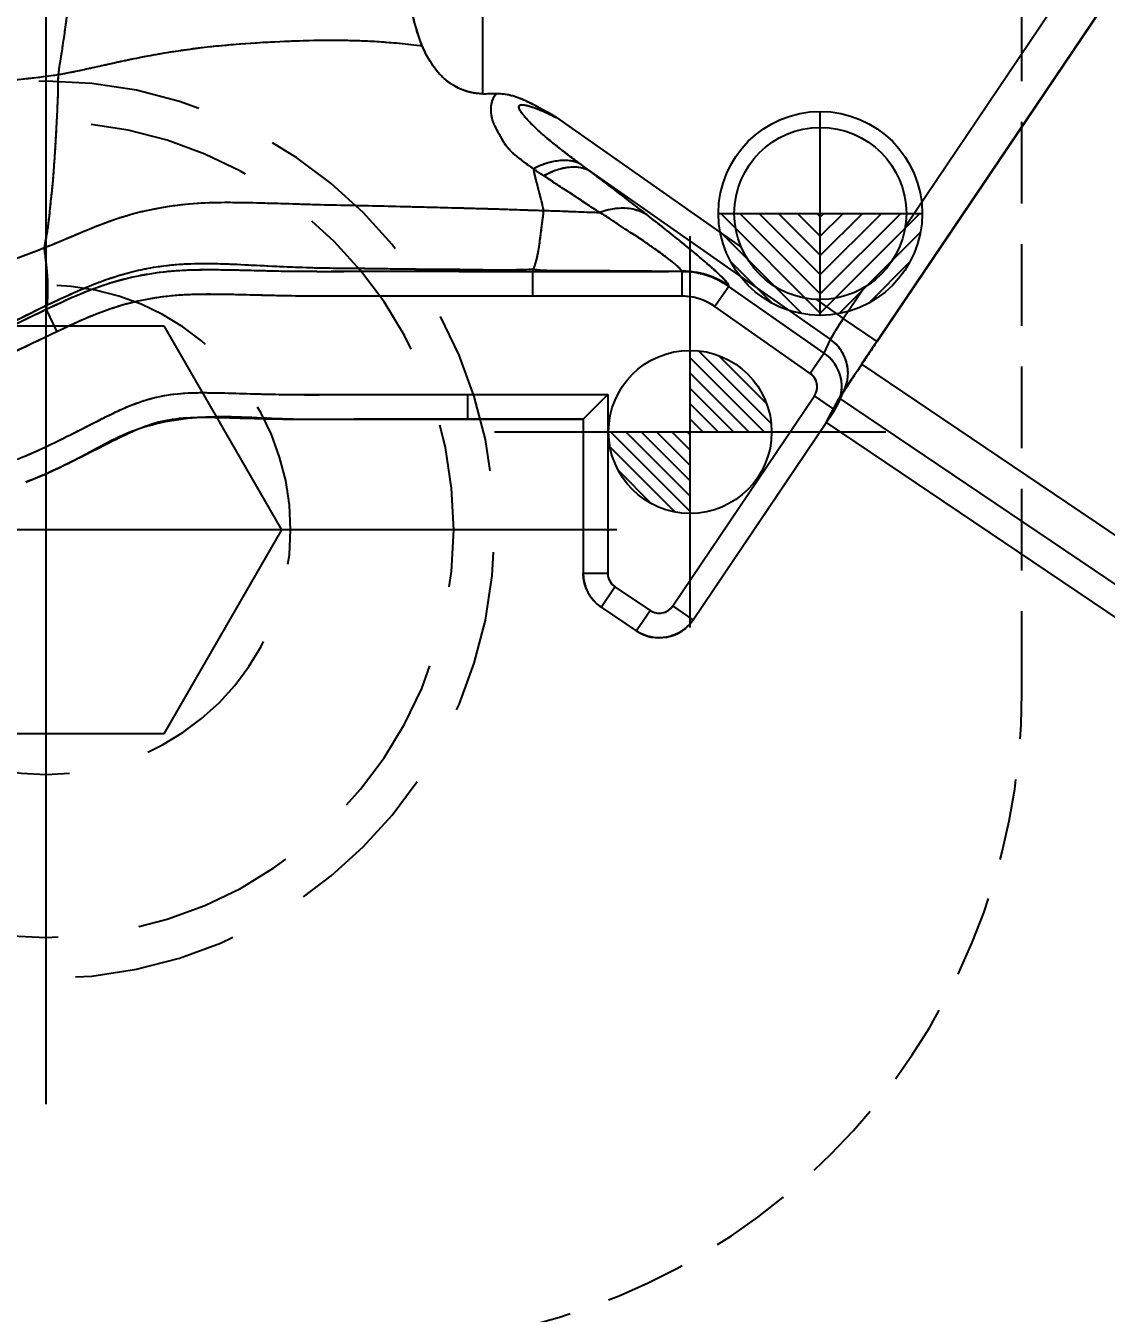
# Model space of a CAD drawing. Header units: millimetres. Extents: x 23075 to 24509, y -21593 to -20579.
# Drawn here: x 23727.91 to 23741.16, y -20974.49 to -20958.71 of the extents above; entities that cross this region are included whole.
import ezdxf

# ---------------------------------------------------------------- set-up
doc = ezdxf.new("R2010")
doc.units = ezdxf.units.MM
doc.header["$LTSCALE"] = 8
for name, pattern in [('CENTER', [2, 1.25, -0.25, 0.25, -0.25]), ('CENTER2', [1.125, 0.75, -0.125, 0.125, -0.125]), ('HIDDEN', [0.375, 0.25, -0.125]), ('HIDDEN2', [0.1875, 0.125, -0.0625])]:
    doc.linetypes.add(name, pattern=pattern)
doc.layers.get('DEFPOINTS').update_dxf_attribs({"color": 6})
for name, color, linetype in [('Cav-cor', 30, 'Continuous'), ('PIN', 5, 'Continuous'), ('PRODUCT', 1, 'Continuous'), ('SCREW', 52, 'HIDDEN')]:
    doc.layers.add(name, color=color, linetype=linetype)
doc.layers.add('dim', color=3, linetype='Continuous', lineweight=15)
doc.styles.get("Standard").update_dxf_attribs({"font": 'txt.shx', "width": 0.8, "bigfont": 'chineset.shx'})
doc.dimstyles.new('ISO-25', dxfattribs={"dimtxt": 5, "dimasz": 4, "dimexe": 0.3, "dimexo": 0.3, "dimtad": 0, "dimzin": 1, "dimdsep": 46, "dimtxsty": 'Standard', "dimcen": 0, "dimclrd": 3, "dimclre": 3, "dimclrt": 3, "dimazin": 0, "dimtfac": 1, "dimtofl": 0, "dimtmove": 0, "dimatfit": 0, "dimfxl": 0, "dimarcsym": 0})

# ---------------------------------------------------------------- blocks, each defined once
blk = doc.blocks.new('*D27550')
at = {"layer": 'DEFPOINTS', "color": 0}
for p in [(23672.156, -20963.885), (23872.156, -20963.885), (23872.156, -21079.036)]:
    blk.add_point(p, dxfattribs=at)
at = {"layer": 'dim', "color": 3, "lineweight": -2}
for p, q in [((23672.156, -20964.185), (23672.156, -21079.336)), ((23872.156, -20964.185), (23872.156, -21079.336)), ((23676.156, -21079.036), (23762.865, -21079.036)), ((23868.156, -21079.036), (23781.448, -21079.036))]:
    blk.add_line(p, q, dxfattribs=at)
at = {"layer": 'dim', "color": 3}
for points in [[(23676.156, -21078.37), (23676.156, -21079.703), (23672.156, -21079.036)], [(23868.156, -21079.703), (23868.156, -21078.37), (23872.156, -21079.036)]]:
    blk.add_solid(points, dxfattribs=at)
at = {"layer": 'dim', "color": 3, "insert": (23772.156, -21079.036), "char_height": 5, "attachment_point": 5}
blk.add_mtext('200.00', dxfattribs=at)
blk = doc.blocks.new('20100512.182342')
at = {"linetype": 'HIDDEN'}
blk.add_circle((0, 0), 5.5, dxfattribs=at)
at = {"layer": 'SCREW', "linetype": 'CENTER', "ltscale": 5}
for p, q in [((0, -7.042), (0, 7.042)), ((-7, 0), (7, 0))]:
    blk.add_line(p, q, dxfattribs=at)
at = {"layer": 'SCREW', "linetype": 'Continuous'}
blk.add_lwpolyline([(-1.443, 2.5), (-2.887, 0), (-1.443, -2.5), (1.443, -2.5), (2.887, 0), (1.443, 2.5)], close=True, dxfattribs=at)
at = {"layer": 'SCREW'}
for radius in [5, 3]:
    blk.add_circle((0, 0), radius, dxfattribs=at)

msp = doc.modelspace()

# ---------------------------------------------------------------- hatches: boundary and pattern name
at = {"layer": 'PIN', "linetype": 'CENTER2'}
h = msp.add_hatch(dxfattribs=at)
h.set_pattern_fill('ANSI31', color=4, scale=1.333333, angle=90, style=0)
h.set_pattern_definition([(135, (23966.11667, -20617.69893), (-0.11785113, -0.11785113), [])])
h.paths.add_polyline_path([(23737.653, -20961.006), (23736.403, -20961.006, 0.414214), (23737.653, -20962.256)])
h = msp.add_hatch(dxfattribs=at)
h.set_pattern_fill('ANSI31', color=4, scale=1.333333, angle=90, style=0)
h.set_pattern_definition([(45, (23509.1903, -20617.69893), (0.11785113, -0.11785113), [])])
h.paths.add_polyline_path([(23737.653, -20961.006), (23738.903, -20961.006, -0.414214), (23737.653, -20962.256)])
h = msp.add_hatch(dxfattribs=at)
h.set_pattern_fill('ANSI31', color=181, scale=1.066667, angle=90, style=0)
h.set_pattern_definition([(135, (23918.82704, -20689.03976), (-0.094280904, -0.094280904), [])])
h.paths.add_polyline_path([(23736.056, -20963.685), (23735.056, -20963.685, 0.414214), (23736.056, -20964.685)])
h.paths.add_polyline_path([(23736.056, -20962.685), (23736.056, -20963.685), (23737.056, -20963.685, 0.414214)])

# ---------------------------------------------------------------- linework, layer by layer
at = {"linetype": 'HIDDEN2'}
msp.add_lwpolyline([(23740.125, -20966.885), (23740.125, -20952.885, 0.414214), (23732.125, -20944.885), (23708.125, -20944.885, 0.414214), (23700.125, -20952.885), (23700.125, -20966.885, 0.414214), (23708.125, -20974.885), (23732.125, -20974.885, 0.414214)], format="xyb", close=True, dxfattribs=at)
at = {"layer": 'Cav-cor', "color": 241}
for p, q in [((23738.697, -20961.163), (23744.242, -20952.942)), ((23744.658, -20953.223), (23738.16, -20962.856)), ((23733.51, -20954.24), (23733.51, -20959.547)), ((23732.74, -20958.947), (23732.767, -20958.95)), ((23734.416, -20959.832), (23736.682, -20961.418)), ((23734.834, -20960.492), (23737.778, -20962.553)), ((23734.121, -20961.721), (23734.122, -20962.022)), ((23735.953, -20961.72), (23735.953, -20961.714)), ((23735.953, -20961.72), (23735.954, -20962.021)), ((23736.532, -20961.902), (23736.36, -20962.148)), ((23737.702, -20962.72), (23736.532, -20961.902)), ((23737.934, -20962.295), (23738.191, -20961.914)), ((23737.598, -20962.059), (23737.934, -20962.295)), ((23728.159, -20962.186), (23728.29, -20962.457)), ((23737.529, -20962.967), (23736.36, -20962.148)), ((23738.35, -20962.576), (23737.934, -20962.295)), ((23737.702, -20962.72), (23737.778, -20962.553)), ((23737.702, -20962.72), (23737.529, -20962.967)), ((23738.16, -20962.856), (23742.35, -20965.682)), ((23733.331, -20963.529), (23733.331, -20963.227)), ((23733.331, -20963.227), (23735.046, -20963.227)), ((23734.744, -20963.529), (23735.046, -20963.227)), ((23735.046, -20963.227), (23735.046, -20965.417)), ((23735.843, -20965.819), (23737.58, -20963.244)), ((23737.758, -20963.364), (23737.58, -20963.244)), ((23737.725, -20963.569), (23737.885, -20963.271)), ((23737.885, -20963.271), (23742.071, -20966.095)), ((23733.331, -20963.529), (23734.744, -20963.529)), ((23734.744, -20963.529), (23734.744, -20965.417)), ((23736.093, -20965.988), (23737.725, -20963.569)), ((23737.725, -20963.569), (23742.162, -20966.562)), ((23734.744, -20965.417), (23735.046, -20965.417)), ((23734.966, -20965.834), (23735.134, -20965.584)), ((23735.134, -20965.584), (23735.564, -20965.874)), ((23734.966, -20965.834), (23735.395, -20966.123)), ((23735.396, -20966.124), (23735.564, -20965.874)), ((23736.093, -20965.988), (23735.843, -20965.819))]:
    msp.add_line(p, q, dxfattribs=at)
msp.add_circle((23737.653, -20961.006), 1.055, dxfattribs=at)
for centre, radius, start, end in [((23740.853, -20952.048), 10.37, 233.5875, 234.5143), ((23735.958, -20962.719), 1.005, 55.2101, 90.2736), ((23735.957, -20962.725), 1.004, 55.0277, 90.1923), ((23735.957, -20962.723), 0.702, 54.9892, 90.1938), ((23737.491, -20962.965), 0.502, 335.4858, 55.0712), ((23737.413, -20963.132), 0.503, 346.4912, 55.0195), ((23737.413, -20963.132), 0.201, 325.9654, 54.9555), ((23735.247, -20965.417), 0.503, 179.9984, 236.0202), ((23735.247, -20965.417), 0.201, 179.9839, 235.9654), ((23735.676, -20965.707), 0.201, 236.0478, 326.0464), ((23735.676, -20965.707), 0.503, 235.969, 326.0402)]:
    msp.add_arc(centre, radius, start, end, dxfattribs=at)
msp.add_ellipse((23738.164, -20962.858), major_axis=(0.28, 0.415), ratio=0.008727, start_param=-4.712389, end_param=-3.228859, dxfattribs=at)
for points, knots in [([(23728.309, -20959.303), (23728.316, -20959.239), (23728.337, -20959.111), (23728.367, -20958.918), (23728.395, -20958.722), (23728.421, -20958.524), (23728.444, -20958.323), (23728.462, -20958.119), (23728.476, -20957.913), (23728.487, -20957.706), (23728.496, -20957.496), (23728.503, -20957.285), (23728.51, -20957.073), (23728.519, -20956.859), (23728.525, -20956.645), (23728.534, -20956.431), (23728.543, -20956.217), (23728.55, -20956.075), (23728.556, -20956.003)], [0, 0, 0, 0, 0.058231, 0.117432, 0.177214, 0.237484, 0.29853, 0.360265, 0.422594, 0.485418, 0.54865, 0.612461, 0.676756, 0.741307, 0.806016, 0.870772, 0.93495, 1, 1, 1, 1]), ([(23732.64, -20958.529), (23732.655, -20958.601), (23732.69, -20958.744), (23732.738, -20958.883), (23732.767, -20958.95)], [0, 0, 0, 0, 0.503553, 1, 1, 1, 1]), ([(23728.309, -20959.303), (23728.478, -20959.274), (23728.731, -20959.217), (23729.072, -20959.141), (23729.337, -20959.087), (23729.609, -20959.037), (23729.887, -20958.994), (23730.169, -20958.959), (23730.549, -20958.924), (23731.025, -20958.894), (23731.597, -20958.878), (23732.17, -20958.888), (23732.55, -20958.924), (23732.74, -20958.947)], [0, 0, 0, 0, 0.115072, 0.173946, 0.234492, 0.296554, 0.359642, 0.42338, 0.487455, 0.615637, 0.743809, 0.871956, 1, 1, 1, 1]), ([(23733.51, -20959.539), (23733.423, -20959.539), (23733.25, -20959.503), (23733.033, -20959.364), (23732.875, -20959.17), (23732.8, -20959.025), (23732.767, -20958.95)], [0, 0, 0, 0, 0.261452, 0.512616, 0.756816, 1, 1, 1, 1]), ([(23721.82, -20960.126), (23721.955, -20960.112), (23722.228, -20960.083), (23722.636, -20960.028), (23723.046, -20959.966), (23723.595, -20959.886), (23724.146, -20959.807), (23724.698, -20959.729), (23725.249, -20959.649), (23725.937, -20959.558), (23726.623, -20959.485), (23727.163, -20959.428), (23727.555, -20959.388), (23727.937, -20959.351), (23728.187, -20959.323), (23728.309, -20959.303)], [0, 0, 0, 0, 0.062397, 0.125489, 0.188884, 0.252547, 0.380159, 0.444049, 0.507912, 0.635573, 0.762415, 0.824286, 0.884573, 0.943118, 1, 1, 1, 1]), ([(23728.138, -20961.425), (23728.141, -20961.391), (23728.157, -20961.32), (23728.176, -20961.213), (23728.19, -20961.099), (23728.204, -20960.981), (23728.216, -20960.859), (23728.23, -20960.734), (23728.242, -20960.605), (23728.255, -20960.425), (23728.272, -20960.192), (23728.285, -20959.954), (23728.294, -20959.759), (23728.302, -20959.61), (23728.305, -20959.457), (23728.306, -20959.355), (23728.309, -20959.303)], [0, 0, 0, 0, 0.048948, 0.100873, 0.154374, 0.209982, 0.267802, 0.326844, 0.387602, 0.450635, 0.580703, 0.716418, 0.785637, 0.855703, 0.927182, 1, 1, 1, 1]), ([(23733.677, -20959.539), (23733.649, -20959.539), (23733.593, -20959.535), (23733.538, -20959.547), (23733.51, -20959.547)], [0, 0, 0, 0, 0.500011, 1, 1, 1, 1]), ([(23734.133, -20960.459), (23734.093, -20960.432), (23734.034, -20960.388), (23733.958, -20960.328), (23733.882, -20960.268), (23733.812, -20960.201), (23733.762, -20960.122), (23733.72, -20960.042), (23733.674, -20959.963), (23733.637, -20959.879), (23733.62, -20959.811), (23733.612, -20959.742), (23733.617, -20959.671), (23733.637, -20959.601), (23733.662, -20959.559), (23733.677, -20959.539)], [0, 0, 0, 0, 0.12863, 0.19321, 0.258132, 0.384963, 0.445681, 0.50527, 0.625808, 0.686703, 0.747638, 0.808819, 0.870686, 0.934068, 1, 1, 1, 1]), ([(23734.416, -20959.832), (23734.358, -20959.797), (23734.243, -20959.729), (23734.064, -20959.636), (23733.878, -20959.557), (23733.743, -20959.539), (23733.677, -20959.539)], [0, 0, 0, 0, 0.250193, 0.500376, 0.750353, 1, 1, 1, 1]), ([(23734.698, -20960.393), (23734.647, -20960.355), (23734.57, -20960.298), (23734.469, -20960.219), (23734.394, -20960.159), (23734.32, -20960.099), (23734.247, -20960.037), (23734.176, -20959.973), (23734.119, -20959.918), (23734.074, -20959.872), (23734.042, -20959.838), (23734.016, -20959.808), (23733.997, -20959.783), (23733.983, -20959.764), (23733.971, -20959.744), (23733.96, -20959.724), (23733.954, -20959.702), (23733.961, -20959.678), (23733.986, -20959.673), (23734.017, -20959.674), (23734.073, -20959.686), (23734.15, -20959.711), (23734.241, -20959.747), (23734.329, -20959.787), (23734.387, -20959.817), (23734.416, -20959.832)], [0, 0, 0, 0, 0.125531, 0.188279, 0.251027, 0.313741, 0.376305, 0.43864, 0.500846, 0.531905, 0.56291, 0.593822, 0.609189, 0.624473, 0.639673, 0.654721, 0.669479, 0.683326, 0.698292, 0.714141, 0.745524, 0.809037, 0.872668, 0.936328, 1, 1, 1, 1]), ([(23734.698, -20960.393), (23734.619, -20960.358), (23734.473, -20960.347), (23734.283, -20960.392), (23734.183, -20960.434), (23734.133, -20960.459)], [0, 0, 0, 0, 0.44626, 0.709854, 1, 1, 1, 1]), ([(23734.257, -20960.97), (23734.254, -20960.93), (23734.23, -20960.849), (23734.199, -20960.725), (23734.166, -20960.595), (23734.144, -20960.505), (23734.133, -20960.459)], [0, 0, 0, 0, 0.231095, 0.475167, 0.731831, 1, 1, 1, 1]), ([(23734.834, -20960.492), (23734.798, -20960.47), (23734.712, -20960.439), (23734.57, -20960.436), (23734.415, -20960.471), (23734.314, -20960.517), (23734.263, -20960.545)], [0, 0, 0, 0, 0.211773, 0.444454, 0.706714, 1, 1, 1, 1]), ([(23734.948, -20960.994), (23734.919, -20960.977), (23734.863, -20960.942), (23734.78, -20960.887), (23734.698, -20960.831), (23734.584, -20960.756), (23734.436, -20960.664), (23734.322, -20960.583), (23734.263, -20960.545)], [0, 0, 0, 0, 0.120302, 0.241567, 0.363808, 0.487922, 0.741906, 1, 1, 1, 1]), ([(23735.529, -20961.025), (23735.475, -20960.982), (23735.244, -20960.803), (23735.011, -20960.626), (23734.834, -20960.492)], [0, 0, 0, 0, 0.237549, 1, 1, 1, 1]), ([(23728.138, -20961.425), (23728.255, -20961.379), (23728.487, -20961.28), (23728.779, -20961.158), (23729.017, -20961.071), (23729.261, -20960.997), (23729.576, -20960.927), (23729.961, -20960.878), (23730.351, -20960.867), (23730.742, -20960.875), (23731.133, -20960.886), (23731.523, -20960.899), (23731.914, -20960.907), (23732.305, -20960.914), (23732.695, -20960.925), (23733.086, -20960.935), (23733.477, -20960.945), (23733.868, -20960.957), (23734.128, -20960.967), (23734.257, -20960.97)], [0, 0, 0, 0, 0.060915, 0.121969, 0.152554, 0.183313, 0.245389, 0.307912, 0.370718, 0.433691, 0.496637, 0.559593, 0.622528, 0.685444, 0.748364, 0.81128, 0.874215, 0.9375, 1, 1, 1, 1]), ([(23734.139, -20961.688), (23734.139, -20961.682), (23734.144, -20961.668), (23734.151, -20961.646), (23734.159, -20961.62), (23734.172, -20961.578), (23734.186, -20961.517), (23734.201, -20961.433), (23734.215, -20961.336), (23734.226, -20961.246), (23734.237, -20961.168), (23734.244, -20961.106), (23734.253, -20961.04), (23734.259, -20960.994), (23734.257, -20960.97)], [0, 0, 0, 0, 0.025471, 0.058037, 0.095813, 0.138631, 0.238331, 0.354466, 0.488212, 0.644293, 0.725561, 0.811174, 0.903128, 1, 1, 1, 1]), ([(23734.257, -20960.97), (23734.316, -20960.972), (23734.546, -20960.98), (23734.776, -20960.989), (23734.948, -20960.994)], [0, 0, 0, 0, 0.25598, 1, 1, 1, 1]), ([(23735.529, -20961.025), (23735.49, -20961.001), (23735.403, -20960.962), (23735.204, -20960.929), (23735.047, -20960.958), (23734.948, -20960.994)], [0, 0, 0, 0, 0.230247, 0.471251, 1, 1, 1, 1]), ([(23735.953, -20961.714), (23735.953, -20961.711), (23735.949, -20961.706), (23735.939, -20961.694), (23735.922, -20961.675), (23735.896, -20961.649), (23735.862, -20961.618), (23735.818, -20961.583), (23735.765, -20961.545), (23735.706, -20961.503), (23735.644, -20961.453), (23735.573, -20961.406), (23735.498, -20961.353), (23735.417, -20961.297), (23735.295, -20961.224), (23735.141, -20961.117), (23735.014, -20961.035), (23734.948, -20960.994)], [0, 0, 0, 0, 0.006175, 0.014861, 0.037785, 0.067604, 0.104461, 0.149532, 0.203073, 0.262437, 0.324802, 0.394752, 0.46905, 0.547197, 0.632934, 0.812331, 1, 1, 1, 1]), ([(23736.531, -20961.894), (23736.529, -20961.887), (23736.521, -20961.872), (23736.493, -20961.836), (23736.436, -20961.776), (23736.344, -20961.69), (23736.224, -20961.586), (23736.08, -20961.464), (23735.913, -20961.328), (23735.727, -20961.18), (23735.596, -20961.077), (23735.529, -20961.025)], [0, 0, 0, 0, 0.014904, 0.037564, 0.104922, 0.199728, 0.321192, 0.463866, 0.62561, 0.807853, 1, 1, 1, 1]), ([(23721.673, -20963.459), (23721.802, -20963.407), (23722.059, -20963.303), (23722.443, -20963.143), (23722.829, -20962.981), (23723.351, -20962.774), (23723.882, -20962.583), (23724.421, -20962.409), (23724.968, -20962.247), (23725.526, -20962.117), (23726.086, -20962), (23726.506, -20961.911), (23726.923, -20961.81), (23727.336, -20961.702), (23727.742, -20961.577), (23728.007, -20961.477), (23728.138, -20961.425)], [0, 0, 0, 0, 0.061153, 0.122432, 0.183947, 0.245805, 0.370531, 0.433243, 0.496162, 0.622541, 0.685854, 0.749119, 0.812216, 0.875195, 0.937713, 1, 1, 1, 1]), ([(23728.167, -20962.128), (23728.169, -20962.113), (23728.174, -20962.08), (23728.177, -20962.025), (23728.179, -20961.959), (23728.179, -20961.881), (23728.176, -20961.789), (23728.168, -20961.704), (23728.159, -20961.627), (23728.153, -20961.564), (23728.143, -20961.497), (23728.137, -20961.45), (23728.138, -20961.425)], [0, 0, 0, 0, 0.063324, 0.141154, 0.235997, 0.34504, 0.472914, 0.624944, 0.709706, 0.800078, 0.896176, 1, 1, 1, 1]), ([(23728.167, -20962.128), (23728.282, -20962.078), (23728.453, -20961.996), (23728.684, -20961.896), (23728.921, -20961.805), (23729.224, -20961.712), (23729.598, -20961.641), (23729.977, -20961.616), (23730.356, -20961.622), (23730.735, -20961.642), (23731.114, -20961.661), (23731.493, -20961.674), (23731.872, -20961.678), (23732.252, -20961.681), (23732.631, -20961.689), (23733.01, -20961.688), (23733.389, -20961.694), (23733.766, -20961.7), (23734.015, -20961.695), (23734.139, -20961.688)], [0, 0, 0, 0, 0.062181, 0.093571, 0.124953, 0.187648, 0.250279, 0.31289, 0.375494, 0.438087, 0.500691, 0.563292, 0.625898, 0.688509, 0.751119, 0.813735, 0.876348, 0.938941, 1, 1, 1, 1]), ([(23734.121, -20961.721), (23733.869, -20961.723), (23733.366, -20961.72), (23732.611, -20961.72), (23731.856, -20961.72), (23731.1, -20961.722), (23730.346, -20961.696), (23729.589, -20961.7), (23728.845, -20961.866), (23728.386, -20962.076), (23728.159, -20962.186)], [0, 0, 0, 0, 0.125006, 0.250012, 0.375017, 0.500018, 0.625026, 0.750027, 0.874986, 1, 1, 1, 1]), ([(23734.121, -20961.721), (23734.122, -20961.719), (23734.131, -20961.71), (23734.136, -20961.698), (23734.139, -20961.688)], [0, 0, 0, 0, 0.213925, 1, 1, 1, 1]), ([(23735.953, -20961.72), (23735.724, -20961.721), (23735.381, -20961.721), (23734.922, -20961.721), (23734.541, -20961.722), (23734.273, -20961.721), (23734.121, -20961.721)], [0, 0, 0, 0, 0.375, 0.5625, 0.75, 1, 1, 1, 1]), ([(23734.139, -20961.688), (23734.163, -20961.694), (23734.219, -20961.701), (23734.314, -20961.705), (23734.423, -20961.706), (23734.58, -20961.705), (23734.778, -20961.705), (23735.013, -20961.707), (23735.247, -20961.71), (23735.561, -20961.713), (23735.796, -20961.713), (23735.953, -20961.714)], [0, 0, 0, 0, 0.040999, 0.094134, 0.155715, 0.221833, 0.354013, 0.482469, 0.610892, 0.740749, 1, 1, 1, 1]), ([(23721.917, -20964.942), (23722.032, -20964.857), (23722.266, -20964.689), (23722.621, -20964.445), (23722.984, -20964.214), (23723.485, -20963.933), (23724.008, -20963.693), (23724.545, -20963.489), (23724.953, -20963.348), (23725.364, -20963.218), (23725.777, -20963.095), (23726.188, -20962.964), (23726.596, -20962.823), (23726.999, -20962.671), (23727.33, -20962.533), (23727.592, -20962.414), (23727.849, -20962.289), (23728.039, -20962.192), (23728.167, -20962.128)], [0, 0, 0, 0, 0.062597, 0.125066, 0.187493, 0.24998, 0.374975, 0.437557, 0.500131, 0.5627, 0.625292, 0.687888, 0.750456, 0.812993, 0.875503, 0.906712, 0.937872, 1, 1, 1, 1]), ([(23728.159, -20962.186), (23728.16, -20962.183), (23728.162, -20962.176), (23728.165, -20962.157), (23728.166, -20962.14), (23728.167, -20962.128)], [0, 0, 0, 0, 0.138289, 0.356479, 1, 1, 1, 1]), ([(23734.122, -20962.022), (23733.876, -20962.023), (23733.384, -20962.022), (23732.645, -20962.019), (23731.907, -20962.021), (23731.168, -20962.022), (23730.431, -20962), (23729.814, -20961.993), (23729.326, -20962.067), (23728.849, -20962.195), (23728.512, -20962.35), (23728.29, -20962.457)], [0, 0, 0, 0, 0.124979, 0.249955, 0.374942, 0.499913, 0.62489, 0.74988, 0.812441, 0.87501, 1, 1, 1, 1]), ([(23735.954, -20962.021), (23735.802, -20962.022), (23735.496, -20962.021), (23735.038, -20962.022), (23734.58, -20962.022), (23734.275, -20962.022), (23734.122, -20962.022)], [0, 0, 0, 0, 0.25, 0.5, 0.75, 1, 1, 1, 1]), ([(23728.159, -20962.186), (23728.03, -20962.248), (23727.773, -20962.372), (23727.383, -20962.551), (23726.988, -20962.718), (23726.585, -20962.864), (23726.177, -20962.996), (23725.629, -20963.16), (23724.943, -20963.364), (23724.133, -20963.647), (23723.482, -20963.946), (23722.981, -20964.222), (23722.496, -20964.525), (23722.146, -20964.774), (23721.916, -20964.943)], [0, 0, 0, 0, 0.062517, 0.125043, 0.1875, 0.249915, 0.312384, 0.374923, 0.500017, 0.624946, 0.749972, 0.812505, 0.875016, 1, 1, 1, 1]), ([(23737.778, -20962.553), (23737.778, -20962.55), (23737.783, -20962.542), (23737.792, -20962.526), (23737.806, -20962.501), (23737.825, -20962.469), (23737.849, -20962.431), (23737.885, -20962.372), (23737.914, -20962.326), (23737.934, -20962.295)], [0, 0, 0, 0, 0.028361, 0.091397, 0.186968, 0.311658, 0.460988, 0.629602, 1, 1, 1, 1]), ([(23728.29, -20962.457), (23728.034, -20962.58), (23727.651, -20962.764), (23727.129, -20962.986), (23726.73, -20963.133), (23726.325, -20963.265), (23725.782, -20963.429), (23725.102, -20963.63), (23724.297, -20963.907), (23723.649, -20964.198), (23723.152, -20964.471), (23722.67, -20964.77), (23722.323, -20965.017), (23722.095, -20965.185)], [0, 0, 0, 0, 0.125042, 0.187504, 0.249922, 0.312387, 0.37492, 0.500006, 0.62494, 0.749971, 0.81249, 0.874984, 1, 1, 1, 1]), ([(23727.8, -20964.019), (23727.911, -20963.977), (23728.129, -20963.882), (23728.448, -20963.724), (23728.713, -20963.589), (23728.925, -20963.482), (23729.085, -20963.405), (23729.25, -20963.336), (23729.476, -20963.262), (23729.769, -20963.207), (23730.126, -20963.201), (23730.482, -20963.211), (23730.838, -20963.222), (23731.194, -20963.229), (23731.55, -20963.229), (23732.025, -20963.225), (23732.619, -20963.227), (23733.094, -20963.227), (23733.331, -20963.227)], [0, 0, 0, 0, 0.062486, 0.125008, 0.187485, 0.218758, 0.250031, 0.281273, 0.312556, 0.375075, 0.437583, 0.50011, 0.562576, 0.625068, 0.687559, 0.750047, 0.875023, 1, 1, 1, 1]), ([(23727.907, -20964.301), (23728.015, -20964.26), (23728.23, -20964.168), (23728.543, -20964.014), (23728.854, -20963.855), (23729.166, -20963.698), (23729.49, -20963.561), (23729.837, -20963.505), (23730.187, -20963.504), (23730.536, -20963.515), (23730.885, -20963.525), (23731.235, -20963.53), (23731.584, -20963.53), (23731.933, -20963.527), (23732.283, -20963.528), (23732.749, -20963.528), (23733.098, -20963.529), (23733.331, -20963.529)], [0, 0, 0, 0, 0.062501, 0.125002, 0.187504, 0.249998, 0.31251, 0.374996, 0.437496, 0.499997, 0.562497, 0.624997, 0.687498, 0.749998, 0.812499, 0.874999, 1, 1, 1, 1])]:
    msp.add_open_spline(points, degree=3, knots=knots, dxfattribs=at)
for points in [[(23734.263, -20960.545), (23734.219, -20960.517), (23734.176, -20960.489), (23734.133, -20960.459)], [(23736.532, -20961.902), (23736.532, -20961.899), (23736.532, -20961.896), (23736.531, -20961.894)]]:
    msp.add_open_spline(points, degree=3, dxfattribs=at)
at = {"layer": 'PIN', "color": 4, "linetype": 'CENTER2'}
for p, q in [((23737.653, -20962.256), (23737.653, -20959.756)), ((23736.403, -20961.006), (23738.903, -20961.006))]:
    msp.add_line(p, q, dxfattribs=at)
at = {"layer": 'PIN', "color": 181, "linetype": 'CENTER2'}
for p, q in [((23736.056, -20966.085), (23736.056, -20961.285)), ((23733.656, -20963.685), (23738.456, -20963.685))]:
    msp.add_line(p, q, dxfattribs=at)
at = {"layer": 'PIN', "color": 4}
msp.add_circle((23737.653, -20961.006), 1.25, dxfattribs=at)
at = {"layer": 'PIN', "color": 181}
msp.add_circle((23736.056, -20963.685), 1, dxfattribs=at)
at = {"layer": 'PRODUCT'}
for p, q in [((23738.697, -20961.163), (23744.242, -20952.942)), ((23738.35, -20962.576), (23744.659, -20953.223)), ((23733.51, -20954.24), (23733.51, -20959.547)), ((23734.416, -20959.832), (23736.682, -20961.418)), ((23734.834, -20960.492), (23737.778, -20962.553)), ((23734.121, -20961.721), (23734.122, -20962.022)), ((23735.953, -20961.72), (23735.954, -20962.021)), ((23736.532, -20961.902), (23736.36, -20962.148)), ((23737.702, -20962.72), (23736.532, -20961.902)), ((23737.934, -20962.295), (23738.191, -20961.914)), ((23737.598, -20962.059), (23737.934, -20962.295)), ((23728.159, -20962.186), (23728.29, -20962.457)), ((23737.529, -20962.967), (23736.36, -20962.148)), ((23738.35, -20962.576), (23737.934, -20962.295)), ((23737.702, -20962.72), (23737.778, -20962.553)), ((23737.702, -20962.72), (23737.529, -20962.967)), ((23733.331, -20963.529), (23733.331, -20963.227)), ((23735.046, -20963.227), (23735.046, -20965.417)), ((23735.843, -20965.819), (23737.58, -20963.244)), ((23737.83, -20963.413), (23737.58, -20963.244)), ((23737.87, -20963.341), (23737.947, -20963.173)), ((23737.83, -20963.413), (23737.87, -20963.341)), ((23734.744, -20963.528), (23734.744, -20965.417)), ((23736.093, -20965.988), (23737.83, -20963.413)), ((23734.744, -20965.417), (23735.046, -20965.417)), ((23734.966, -20965.834), (23735.134, -20965.584)), ((23735.134, -20965.584), (23735.564, -20965.874)), ((23734.966, -20965.834), (23735.396, -20966.124)), ((23735.396, -20966.124), (23735.564, -20965.874)), ((23736.093, -20965.988), (23735.843, -20965.819))]:
    msp.add_line(p, q, dxfattribs=at)
msp.add_circle((23737.653, -20961.006), 1.055, dxfattribs=at)
for points, start_tangent, end_tangent in [([(23728.309, -20959.303), (23728.326, -20959.176), (23728.347, -20959.048), (23728.367, -20958.919), (23728.385, -20958.788), (23728.404, -20958.657), (23728.421, -20958.525), (23728.45, -20958.256), (23728.471, -20957.983), (23728.487, -20957.706), (23728.498, -20957.427), (23728.508, -20957.144), (23728.518, -20956.859), (23728.523, -20956.716), (23728.528, -20956.574), (23728.534, -20956.431), (23728.541, -20956.289), (23728.546, -20956.148), (23728.556, -20956.003)], (0.102744, 0.994708), (0.084657, 0.99641)), ([(23732.64, -20958.529), (23732.665, -20958.638), (23732.694, -20958.744), (23732.728, -20958.849), (23732.767, -20958.95)], (0.205057, -0.97875), (0.398771, -0.917051)), ([(23728.309, -20959.303), (23728.519, -20959.263), (23728.728, -20959.218), (23728.94, -20959.171), (23729.156, -20959.124), (23729.606, -20959.039), (23730.072, -20958.972), (23730.546, -20958.927), (23731.022, -20958.898), (23731.498, -20958.883), (23731.975, -20958.887), (23732.213, -20958.898), (23732.45, -20958.916), (23732.595, -20958.93), (23732.74, -20958.947)], (0.985587, 0.169169), (0.992987, -0.11822)), ([(23732.74, -20958.947), (23732.749, -20958.948), (23732.758, -20958.949), (23732.767, -20958.95)], (0.992988, -0.118217), (0.992754, -0.120165)), ([(23733.51, -20959.539), (23733.503, -20959.539), (23733.495, -20959.539), (23733.488, -20959.539), (23733.48, -20959.538), (23733.471, -20959.538), (23733.463, -20959.537), (23733.454, -20959.536), (23733.444, -20959.536), (23733.434, -20959.534), (23733.422, -20959.533), (23733.41, -20959.531), (23733.396, -20959.529), (23733.382, -20959.526), (23733.366, -20959.523), (23733.349, -20959.519), (23733.331, -20959.514), (23733.311, -20959.508), (23733.289, -20959.501), (23733.266, -20959.492), (23733.241, -20959.482), (23733.215, -20959.47), (23733.187, -20959.456), (23733.158, -20959.439), (23733.127, -20959.42), (23733.094, -20959.397), (23733.06, -20959.37), (23733.025, -20959.339), (23732.989, -20959.303), (23732.952, -20959.262), (23732.915, -20959.214), (23732.878, -20959.159), (23732.841, -20959.098), (23732.804, -20959.028), (23732.767, -20958.95)], (-1, -0.000327), (-0.398779, 0.917047)), ([(23721.82, -20960.126), (23722.09, -20960.097), (23722.362, -20960.065), (23722.635, -20960.027), (23722.908, -20959.987), (23723.183, -20959.947), (23723.457, -20959.906), (23724.008, -20959.827), (23724.56, -20959.748), (23725.111, -20959.669), (23725.663, -20959.595), (23726.215, -20959.529), (23726.764, -20959.47), (23727.034, -20959.442), (23727.299, -20959.414), (23727.559, -20959.388), (23727.814, -20959.363), (23728.065, -20959.336), (23728.309, -20959.303)], (0.994756, 0.10228), (0.987814, 0.155642)), ([(23728.138, -20961.425), (23728.142, -20961.392), (23728.148, -20961.358), (23728.163, -20961.287), (23728.175, -20961.213), (23728.185, -20961.139), (23728.194, -20961.062), (23728.203, -20960.983), (23728.22, -20960.819), (23728.238, -20960.65), (23728.252, -20960.472), (23728.265, -20960.289), (23728.277, -20960.101), (23728.287, -20959.907), (23728.292, -20959.809), (23728.297, -20959.71), (23728.301, -20959.611), (23728.304, -20959.51), (23728.305, -20959.407), (23728.309, -20959.303)], (0.098042, 0.995182), (0.073179, 0.997319)), ([(23733.677, -20959.539), (23733.592, -20959.539), (23733.51, -20959.547)], (-0.999997, -0.002454), (-1, -0.000327)), ([(23734.133, -20960.459), (23734.073, -20960.417), (23734.021, -20960.378), (23733.976, -20960.343), (23733.935, -20960.311), (23733.898, -20960.28), (23733.862, -20960.248), (23733.829, -20960.213), (23733.797, -20960.175), (23733.767, -20960.13), (23733.739, -20960.079), (23733.71, -20960.026), (23733.68, -20959.97), (23733.65, -20959.908), (23733.627, -20959.837), (23733.615, -20959.76), (23733.617, -20959.684), (23733.636, -20959.611), (23733.677, -20959.539)], (-0.818847, 0.574012), (0.602073, 0.798441)), ([(23734.416, -20959.832), (23734.335, -20959.783), (23734.25, -20959.735), (23734.162, -20959.688), (23734.074, -20959.644), (23733.984, -20959.604), (23733.888, -20959.57), (23733.786, -20959.547), (23733.677, -20959.539)], (-0.856784, 0.515675), (-0.999998, -0.002023)), ([(23734.698, -20960.393), (23734.632, -20960.344), (23734.575, -20960.301), (23734.525, -20960.262), (23734.479, -20960.226), (23734.436, -20960.192), (23734.394, -20960.159), (23734.354, -20960.127), (23734.314, -20960.094), (23734.275, -20960.061), (23734.234, -20960.025), (23734.188, -20959.984), (23734.138, -20959.936), (23734.085, -20959.883), (23734.036, -20959.83), (23733.996, -20959.782), (23733.969, -20959.74), (23733.956, -20959.707), (23733.963, -20959.683), (23733.99, -20959.674), (23734.03, -20959.677), (23734.076, -20959.688), (23734.119, -20959.702), (23734.16, -20959.716), (23734.198, -20959.73), (23734.232, -20959.744), (23734.264, -20959.757), (23734.295, -20959.771), (23734.328, -20959.787), (23734.369, -20959.807), (23734.416, -20959.832)], (-0.804695, 0.593688), (0.887197, -0.461391)), ([(23734.698, -20960.393), (23734.533, -20960.357), (23734.341, -20960.38), (23734.133, -20960.459)], (-0.914261, 0.405127), (-0.891377, -0.453262)), ([(23734.834, -20960.492), (23734.784, -20960.456), (23734.738, -20960.423), (23734.698, -20960.393)], (-0.814192, 0.580596), (-0.804695, 0.593689)), ([(23734.263, -20960.545), (23734.214, -20960.514), (23734.171, -20960.485), (23734.133, -20960.459)], (-0.842617, 0.538513), (-0.821531, 0.570164)), ([(23734.257, -20960.97), (23734.247, -20960.911), (23734.231, -20960.85), (23734.215, -20960.788), (23734.199, -20960.724), (23734.182, -20960.658), (23734.165, -20960.591), (23734.149, -20960.526), (23734.133, -20960.459)], (-0.075153, 0.997172), (-0.230347, 0.973109)), ([(23734.834, -20960.492), (23734.671, -20960.441), (23734.475, -20960.459), (23734.263, -20960.545)], (-0.858936, 0.512083), (-0.877369, -0.479816)), ([(23734.948, -20960.994), (23734.835, -20960.923), (23734.731, -20960.854), (23734.633, -20960.788), (23734.544, -20960.731), (23734.464, -20960.679), (23734.391, -20960.631), (23734.324, -20960.585), (23734.263, -20960.545)], (-0.856075, 0.516852), (-0.842546, 0.538625)), ([(23735.529, -20961.025), (23735.411, -20960.933), (23735.304, -20960.851), (23735.209, -20960.778), (23735.121, -20960.71), (23735.039, -20960.647), (23734.964, -20960.59), (23734.896, -20960.539), (23734.834, -20960.492)], (-0.788268, 0.615332), (-0.797194, 0.603723)), ([(23728.138, -20961.425), (23728.371, -20961.329), (23728.604, -20961.231), (23729.077, -20961.053), (23729.576, -20960.933), (23730.091, -20960.876), (23730.612, -20960.873), (23731.133, -20960.886), (23731.654, -20960.901), (23732.174, -20960.912), (23732.695, -20960.925), (23733.216, -20960.938), (23733.476, -20960.945), (23733.738, -20960.953), (23734, -20960.962), (23734.257, -20960.97)], (0.929523, 0.368765), (0.999648, -0.026531)), ([(23734.139, -20961.688), (23734.139, -20961.683), (23734.141, -20961.677), (23734.146, -20961.663), (23734.151, -20961.648), (23734.156, -20961.63), (23734.168, -20961.591), (23734.179, -20961.546), (23734.19, -20961.494), (23734.2, -20961.437), (23734.209, -20961.375), (23734.219, -20961.304), (23734.229, -20961.228), (23734.234, -20961.189), (23734.239, -20961.149), (23734.244, -20961.107), (23734.25, -20961.064), (23734.256, -20961.018), (23734.257, -20960.97)], (0.075957, 0.997111), (-0.070531, 0.99751)), ([(23734.257, -20960.97), (23734.526, -20960.979), (23734.787, -20960.989), (23734.867, -20960.992), (23734.948, -20960.994)], (0.999663, -0.025959), (0.999636, -0.026977)), ([(23735.529, -20961.025), (23735.357, -20960.956), (23735.159, -20960.946), (23734.948, -20960.994)], (-0.847959, 0.530061), (-0.940837, -0.338859)), ([(23735.953, -20961.714), (23735.952, -20961.71), (23735.948, -20961.705), (23735.943, -20961.699), (23735.936, -20961.691), (23735.928, -20961.682), (23735.917, -20961.67), (23735.903, -20961.656), (23735.886, -20961.64), (23735.867, -20961.623), (23735.846, -20961.606), (23735.823, -20961.588), (23735.799, -20961.57), (23735.775, -20961.552), (23735.75, -20961.534), (23735.724, -20961.515), (23735.695, -20961.493), (23735.662, -20961.468), (23735.622, -20961.439), (23735.575, -20961.407), (23735.522, -20961.37), (23735.458, -20961.326), (23735.385, -20961.278), (23735.299, -20961.225), (23735.197, -20961.157), (23735.078, -20961.077), (23734.948, -20960.994)], (-0.084459, 0.996427), (-0.851323, 0.524643)), ([(23736.531, -20961.894), (23736.529, -20961.889), (23736.527, -20961.883), (23736.522, -20961.875), (23736.516, -20961.866), (23736.507, -20961.854), (23736.495, -20961.84), (23736.48, -20961.823), (23736.463, -20961.805), (23736.443, -20961.784), (23736.421, -20961.763), (23736.398, -20961.741), (23736.375, -20961.719), (23736.351, -20961.697), (23736.326, -20961.675), (23736.299, -20961.652), (23736.27, -20961.626), (23736.236, -20961.597), (23736.196, -20961.562), (23736.149, -20961.523), (23736.096, -20961.478), (23736.034, -20961.427), (23735.96, -20961.367), (23735.873, -20961.296), (23735.772, -20961.217), (23735.66, -20961.128), (23735.529, -20961.025)], (-0.273821, 0.961781), (-0.787907, 0.615794)), ([(23721.673, -20963.459), (23721.93, -20963.355), (23722.186, -20963.25), (23722.442, -20963.143), (23722.699, -20963.036), (23723.219, -20962.828), (23723.748, -20962.633), (23724.286, -20962.453), (23724.831, -20962.291), (23725.386, -20962.151), (23725.946, -20962.029), (23726.506, -20961.909), (23726.784, -20961.843), (23727.061, -20961.773), (23727.336, -20961.699), (23727.608, -20961.617), (23727.874, -20961.526), (23728.138, -20961.425)], (0.927595, 0.373586), (0.929249, 0.369453)), ([(23728.167, -20962.128), (23728.169, -20962.114), (23728.171, -20962.1), (23728.174, -20962.067), (23728.177, -20962.029), (23728.178, -20961.985), (23728.179, -20961.938), (23728.179, -20961.885), (23728.177, -20961.827), (23728.173, -20961.761), (23728.166, -20961.688), (23728.162, -20961.649), (23728.157, -20961.608), (23728.152, -20961.565), (23728.147, -20961.521), (23728.14, -20961.475), (23728.138, -20961.425)], (0.123884, 0.992297), (0.028968, 0.99958)), ([(23728.167, -20962.128), (23728.395, -20962.024), (23728.626, -20961.921), (23728.862, -20961.829), (23729.103, -20961.751), (23729.349, -20961.69), (23729.599, -20961.648), (23730.104, -20961.62), (23730.609, -20961.636), (23731.114, -20961.66), (23731.619, -20961.675), (23732.125, -20961.68), (23732.631, -20961.687), (23733.137, -20961.69), (23733.39, -20961.694), (23733.642, -20961.697), (23733.894, -20961.696), (23734.139, -20961.688)], (0.915641, 0.401996), (0.998689, 0.051195)), ([(23734.121, -20961.721), (23733.586, -20961.721), (23733.05, -20961.72), (23732.464, -20961.72), (23731.826, -20961.72), (23731.132, -20961.718), (23730.377, -20961.701), (23729.603, -20961.725), (23728.896, -20961.877), (23728.159, -20962.186)], (-0.999988, -0.004906), (-0.901143, -0.433523)), ([(23734.121, -20961.721), (23734.123, -20961.719), (23734.132, -20961.706), (23734.139, -20961.688)], (0.678748, 0.734371), (0.255835, 0.966721)), ([(23735.953, -20961.72), (23735.523, -20961.721), (23735.126, -20961.721), (23734.759, -20961.721), (23734.421, -20961.722), (23734.121, -20961.721)], (-0.999995, -0.003114), (-0.999993, -0.003695)), ([(23734.139, -20961.688), (23734.177, -20961.695), (23734.224, -20961.7), (23734.279, -20961.703), (23734.339, -20961.705), (23734.47, -20961.706), (23734.609, -20961.705), (23734.745, -20961.705), (23734.879, -20961.706), (23735.144, -20961.709), (23735.412, -20961.711), (23735.681, -20961.713), (23735.817, -20961.714), (23735.953, -20961.714)], (0.975277, -0.220988), (0.999994, -0.003497)), ([(23735.953, -20961.72), (23735.953, -20961.717), (23735.953, -20961.714)], (-0.06724, 0.997737), (-0.084358, 0.996436)), ([(23736.531, -20961.894), (23736.352, -20961.795), (23736.157, -20961.734), (23735.953, -20961.714)], (-0.821091, 0.570798), (-0.99999, -0.00448)), ([(23736.532, -20961.902), (23736.353, -20961.802), (23736.157, -20961.741), (23735.953, -20961.72)], (-0.819444, 0.573159), (-0.999995, -0.003307)), ([(23736.532, -20961.902), (23736.532, -20961.898), (23736.531, -20961.894)], (0.046438, 0.998921), (-0.281713, 0.959499)), ([(23721.917, -20964.942), (23722.144, -20964.777), (23722.374, -20964.616), (23722.636, -20964.438), (23722.902, -20964.268), (23723.175, -20964.108), (23723.454, -20963.959), (23724.029, -20963.693), (23724.62, -20963.465), (23725.221, -20963.263), (23725.827, -20963.078), (23726.429, -20962.88), (23726.727, -20962.773), (23727.022, -20962.659), (23727.315, -20962.538), (23727.603, -20962.408), (23727.886, -20962.269), (23728.167, -20962.128)], (0.803913, 0.594747), (0.895293, 0.445477)), ([(23728.159, -20962.186), (23728.16, -20962.183), (23728.162, -20962.179), (23728.164, -20962.167), (23728.165, -20962.15), (23728.167, -20962.128)], (0.501268, 0.865292), (0.115393, 0.99332)), ([(23734.122, -20962.022), (23733.065, -20962.021), (23732.099, -20962.021), (23731.215, -20962.019), (23730.404, -20962.001), (23729.668, -20962.02), (23728.994, -20962.162), (23728.29, -20962.457)], (-0.999988, -0.00485), (-0.900836, -0.43416)), ([(23735.954, -20962.021), (23735.326, -20962.022), (23734.715, -20962.022), (23734.122, -20962.022)], (-0.999994, -0.003361), (-0.999995, -0.00306)), ([(23736.36, -20962.148), (23736.235, -20962.079), (23736.097, -20962.035), (23735.954, -20962.021)], (-0.81929, 0.573379), (-0.999995, -0.003096)), ([(23728.159, -20962.186), (23726.921, -20962.74), (23725.501, -20963.198), (23724.12, -20963.667), (23722.951, -20964.244), (23721.916, -20964.943)], (-0.900673, -0.434497), (-0.806035, -0.591868)), ([(23737.778, -20962.553), (23737.78, -20962.547), (23737.787, -20962.534), (23737.799, -20962.513), (23737.816, -20962.485), (23737.837, -20962.451), (23737.86, -20962.412), (23737.885, -20962.372), (23737.91, -20962.332), (23737.934, -20962.295)], (0.154378, 0.988012), (0.534899, 0.844916)), ([(23728.29, -20962.457), (23727.031, -20963.021), (23725.608, -20963.48), (23724.289, -20963.924), (23723.17, -20964.465), (23722.095, -20965.185)], (-0.900816, -0.434202), (-0.805161, -0.593056)), ([(23737.947, -20963.173), (23737.982, -20963.067), (23737.984, -20962.873), (23737.912, -20962.693), (23737.778, -20962.553)], (0.414642, 0.909985), (-0.819452, 0.573148)), ([(23738.35, -20962.576), (23738.347, -20962.58), (23738.3, -20962.651), (23738.254, -20962.719), (23738.21, -20962.785), (23738.168, -20962.847), (23738.13, -20962.904), (23738.094, -20962.958), (23738.062, -20963.007), (23738.033, -20963.05), (23738.007, -20963.089), (23737.985, -20963.123), (23737.966, -20963.152), (23737.95, -20963.176), (23737.939, -20963.194), (23737.935, -20963.2)], (-0.559186, -0.829043), (-0.538956, -0.842334)), ([(23737.87, -20963.341), (23737.896, -20963.272), (23737.916, -20963.118), (23737.887, -20962.965), (23737.814, -20962.828), (23737.702, -20962.72)], (0.415832, 0.909442), (-0.819389, 0.573237)), ([(23737.58, -20963.244), (23737.61, -20963.173), (23737.611, -20963.095), (23737.582, -20963.022), (23737.529, -20962.967)], (0.559499, 0.828831), (-0.819299, 0.573367)), ([(23727.8, -20964.019), (23728.356, -20963.769), (23728.84, -20963.525), (23729.281, -20963.327), (23729.716, -20963.223), (23730.2, -20963.205), (23730.731, -20963.219), (23731.306, -20963.228), (23731.931, -20963.226), (23732.605, -20963.227), (23733.331, -20963.227)], (0.935518, 0.353279), (1, -0.000209)), ([(23733.331, -20963.227), (23733.905, -20963.227), (23734.477, -20963.227), (23735.046, -20963.227)], (1, -0.000382), (1, -0.000244)), ([(23734.744, -20963.529), (23734.759, -20963.514), (23734.798, -20963.475), (23734.851, -20963.422), (23734.913, -20963.36), (23734.98, -20963.293), (23735.046, -20963.227)], (0.707204, 0.70701), (0.707193, 0.707021)), ([(23733.331, -20963.529), (23732.208, -20963.528), (23731.115, -20963.528), (23730.117, -20963.505), (23729.244, -20963.667), (23728.501, -20964.034), (23727.907, -20964.301)], (-0.999999, 0.001382), (-0.936712, -0.350102)), ([(23734.744, -20963.529), (23734.444, -20963.529), (23733.804, -20963.529), (23733.331, -20963.529)], (-1, 0.000267), (-1, 0.000383)), ([(23734.966, -20965.834), (23734.941, -20965.816), (23734.839, -20965.71), (23734.771, -20965.58), (23734.745, -20965.437), (23734.744, -20965.417)], (-0.829295, 0.558811), (0.000337, 1)), ([(23735.046, -20965.417), (23735.056, -20965.481), (23735.087, -20965.539), (23735.134, -20965.584)], (-0.000133, -1), (0.829025, -0.559211)), ([(23735.564, -20965.874), (23735.636, -20965.904), (23735.715, -20965.904), (23735.788, -20965.874), (23735.843, -20965.819)], (0.828907, -0.559386), (0.55889, 0.829242)), ([(23736.093, -20965.988), (23736.059, -20966.033), (23735.927, -20966.143), (23735.766, -20966.201), (23735.595, -20966.203), (23735.434, -20966.147), (23735.396, -20966.124)], (-0.558896, -0.829238), (-0.828942, 0.559335))]:
    msp.add_spline(points, degree=3, dxfattribs=dict(at, start_tangent=start_tangent, end_tangent=end_tangent))

# ---------------------------------------------------------------- block references
at = {"linetype": 'Continuous', "xscale": -1}
msp.add_blockref('20100512.182342', (23728.156, -20964.885), dxfattribs=at)

# ---------------------------------------------------------------- dimensions: what is measured, and where the dimension line sits
at = {"layer": 'dim'}
dim = msp.add_linear_dim(base=(23872.156, -21079.036), p1=(23672.156, -20963.885), p2=(23872.156, -20963.885), dimstyle='ISO-25', dxfattribs=at)
dim.commit()
dim.dimension.update_dxf_attribs({"geometry": '*D27550', "text_midpoint": (23772.156, -21079.036)})

doc.saveas('drawing.dxf')
